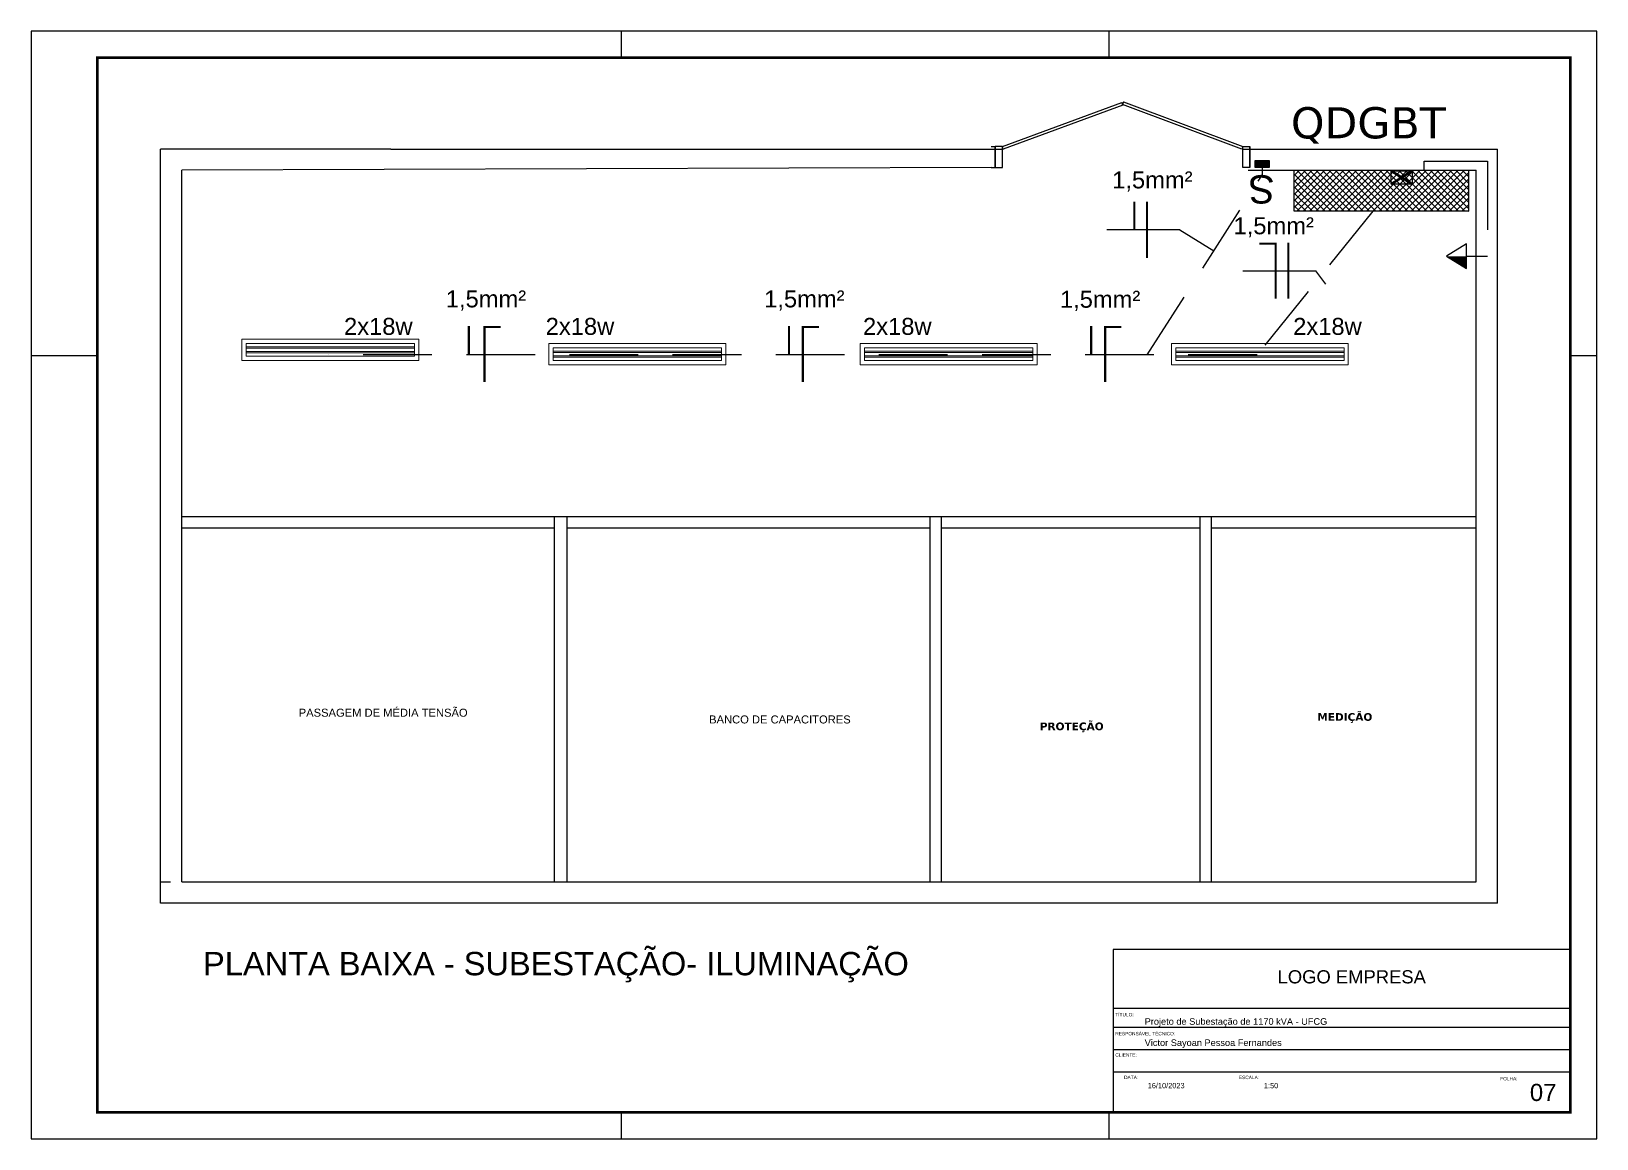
# Model space of a CAD drawing. Header units: metres. Extents: x 4188.7 to 4272.1, y 2012.8 to 2020.9.
# Drawn here: x 4260.68 to 4272.07, y 2012.8 to 2020.85 of the extents above; entities that cross this region are included whole.
import ezdxf
from ezdxf.enums import TextEntityAlignment as Align

# ---------------------------------------------------------------- set-up
doc = ezdxf.new("R2010")
doc.units = ezdxf.units.M
doc.linetypes.add('DASHED', pattern=[0.75, 0.5, -0.25])
for name, color, linetype in [('ARQ-FOLHA', 7, 'Continuous'), ('CIRC', 1, 'Continuous'), ('CONDUTOR', 5, 'Continuous'), ('E-ARQ-PAREDES', 55, 'Continuous'), ('E-ARQ-PORTAS', 11, 'Continuous'), ('ELE-LEG-1', 1, 'Continuous'), ('ELE-QUA', 2, 'Continuous'), ('ELE-TXT', 3, 'Continuous'), ('ELETRODUTO LUMINÁRIA', 3, 'Continuous'), ('ESQUEMA UNIFILAR', 7, 'Continuous'), ('FORMATO_LEGENDA', 7, 'Continuous'), ('LEITO DE CABOS', 5, 'DASHED'), ('PERFILADO 38x38', 4, 'DASHED'), ('PLANTA BAIXA', 253, 'Continuous'), ('QUADRO CARGAS', 7, 'Continuous'), ('Rede elétrica', 7, 'Continuous'), ('TEXTO COMANDO INTERRUPTOR', 7, 'Continuous')]:
    doc.layers.add(name, color=color, linetype=linetype)
for name, color, linetype, lineweight in [('INTERRUPTOR', 3, 'Continuous', 20), ('LUMINARIAS', 2, 'Continuous', 18), ('Rede ELETRICA', 1, 'Continuous', 60), ('TEXTO 12.5', 4, 'Continuous', 40)]:
    doc.layers.add(name, color=color, linetype=linetype, lineweight=lineweight)
doc.styles.add('arial', font='arial.ttf')
doc.styles.add('ELÉTRICO', font='arial.ttf')
doc.styles.add('GYN_Carimbo_Página', font='arial.ttf', dxfattribs={"height": 0.6})
doc.styles.add('OTTAWA', font='arial.ttf')
doc.styles.add('Verdana', font='verdana.ttf')

# ---------------------------------------------------------------- blocks, each defined once
blk = doc.blocks.new('sob ip65')
at = {"layer": 'LUMINARIAS'}
for p, q in [((208.569, 372.494), (207.841, 373.435)), ((208.577, 372.5), (207.849, 373.442)), ((208.595, 372.515), (207.867, 373.456)), ((208.603, 372.521), (207.875, 373.462))]:
    blk.add_line(p, q, dxfattribs=at)
for points in [[(208.545, 372.438), (208.664, 372.53), (207.899, 373.518), (207.78, 373.427)], [(208.55, 372.48), (208.622, 372.535), (207.894, 373.476), (207.822, 373.421)]]:
    blk.add_lwpolyline(points, close=True, dxfattribs=at)
blk = doc.blocks.new('INTER')
at = {"layer": 'INTERRUPTOR'}
h = blk.add_hatch(color=1, dxfattribs=at)
h.dxf.hatch_style = 1
h.paths.add_polyline_path([(898.76, 1320.231), (898.81, 1320.231), (898.81, 1320.131), (898.76, 1320.131)])
at = {"layer": 'ELE-LEG-1'}
blk.add_line((898.76, 1320.181), (898.707, 1320.181), dxfattribs=at)
at = {"layer": 'Rede elétrica', "ltscale": 0.05}
blk.add_lwpolyline([(898.76, 1320.231), (898.81, 1320.231), (898.81, 1320.131), (898.76, 1320.131)], close=True, dxfattribs=at)
at = {"layer": 'TEXTO 12.5', "color": 3, "style": 'OTTAWA'}
blk.add_text('S', height=0.2, rotation=90, dxfattribs=at).set_placement((898.706, 1320.092))
blk = doc.blocks.new('FOLHA A2')
at = {"layer": 'ARQ-FOLHA'}
for p, q in [((594, 0), (0, 0)), ((0, 0), (0, -420)), ((224, -10), (224, 0)), ((409, -10), (409, 0)), ((594, -420), (594, 0)), ((0, -123), (25, -123)), ((584, -123), (594, -123)), ((224, -420), (224, -410)), ((409, -420), (409, -410)), ((0, -420), (594, -420))]:
    blk.add_line(p, q, dxfattribs=at)
at = {"layer": 'ARQ-FOLHA', "const_width": 1}
blk.add_lwpolyline([(25, -410), (584, -410), (584, -10), (25, -10), (25, -410)], dxfattribs=at)
blk = doc.blocks.new('*U89')
for points in [[(0, 0.24), (-0.075, 0.24), (-0.15, 0.12), (0, 0.12)], [(0, 0.36), (-0.075, 0.24), (0, 0.24)]]:
    blk.add_hatch(color=256).paths.add_polyline_path(points)
for p, q in [((0, 0.36), (-0.15, 0.12)), ((0.15, 0.12), (0, 0.36)), ((-0.15, 0.12), (0.15, 0.12)), ((0, 0.12), (0, 0))]:
    blk.add_line(p, q)
at = {"layer": 'Rede ELETRICA', "style": 'GYN_Carimbo_Página'}
blk.add_attdef('CIRCUITO', text='', height=0.2, dxfattribs=at).set_placement((0, 0.542), align=Align.MIDDLE_CENTER)

msp = doc.modelspace()

# ---------------------------------------------------------------- hatches: boundary and pattern name
at = {"layer": 'QUADRO CARGAS'}
h = msp.add_hatch(dxfattribs=at)
h.set_pattern_fill('ANSI37', color=256, scale=0.010288, angle=180, style=0)
h.set_pattern_definition([(225, (4212.964787, 2112.009622), (0.023096762, -0.023096762), []), (315, (4212.964787, 2112.009622), (0.023096762, 0.023096762), [])])
h.paths.add_polyline_path([(4271.13608, 2019.54217), (4269.86954, 2019.54217), (4269.86954, 2019.83988), (4271.13608, 2019.83988)])

# ---------------------------------------------------------------- linework, layer by layer
at = {"layer": 'ARQ-FOLHA'}
for p, q in [((4271.8774, 2014.17669), (4268.55213, 2014.17669)), ((4268.55213, 2014.17669), (4268.55213, 2012.99227)), ((4271.8774, 2013.7457), (4268.55213, 2013.7457)), ((4268.55213, 2013.62788), (4268.55213, 2013.62788)), ((4271.8774, 2013.60771), (4268.55213, 2013.60771)), ((4268.55213, 2013.44677), (4268.55213, 2013.44677)), ((4271.8774, 2013.44576), (4268.55213, 2013.44576)), ((4271.8774, 2013.28381), (4268.55213, 2013.28381))]:
    msp.add_line(p, q, dxfattribs=at)
at = {"layer": 'CIRC', "const_width": 0.01569}
for points in [[(4268.70651, 2019.61162), (4268.70651, 2019.40738)], [(4268.79897, 2019.61162), (4268.79897, 2019.20313)], [(4269.61569, 2019.30646), (4269.73394, 2019.30646)], [(4269.73394, 2019.31425), (4269.73394, 2018.90576)], [(4269.82639, 2019.31425), (4269.82639, 2018.90576)], [(4263.86598, 2018.7089), (4263.86598, 2018.50465)], [(4263.98043, 2018.7089), (4263.98043, 2018.30041)], [(4264.09868, 2018.7011), (4263.98043, 2018.7011)], [(4266.19444, 2018.7089), (4266.19444, 2018.50465)], [(4266.29604, 2018.7089), (4266.29604, 2018.30041)], [(4266.41429, 2018.7011), (4266.29604, 2018.7011)], [(4268.39274, 2018.7089), (4268.39274, 2018.50465)], [(4268.49434, 2018.7089), (4268.49434, 2018.30041)], [(4268.6126, 2018.7011), (4268.49434, 2018.7011)]]:
    msp.add_lwpolyline(points, dxfattribs=at)
at = {"layer": 'E-ARQ-PAREDES', "ltscale": 10}
for p, q in [((4267.6951, 2019.85927), (4267.6951, 2020.0135)), ((4269.5469, 2019.85927), (4269.5469, 2020.0135))]:
    msp.add_line(p, q, dxfattribs=at)
at = {"layer": 'E-ARQ-PORTAS', "ltscale": 10}
for p, q in [((4267.74653, 2020.0135), (4268.61536, 2020.33356)), ((4268.62247, 2020.31426), (4267.75365, 2019.99419)), ((4268.62247, 2020.31426), (4268.61536, 2020.33356)), ((4268.62797, 2020.33716), (4268.62078, 2020.31788)), ((4269.48827, 2019.99422), (4268.62078, 2020.31788)), ((4268.62797, 2020.33716), (4269.49546, 2020.0135)), ((4267.74653, 2020.0135), (4267.6951, 2020.0135)), ((4267.6951, 2020.0135), (4267.6951, 2019.85927)), ((4267.74653, 2020.0135), (4267.6951, 2020.0135)), ((4267.6951, 2020.0135), (4267.6951, 2019.85927)), ((4267.74653, 2019.85927), (4267.74653, 2020.0135)), ((4267.74653, 2019.85927), (4267.74653, 2020.0135)), ((4267.75365, 2019.99419), (4267.74653, 2020.0135)), ((4269.49546, 2020.0135), (4269.48827, 2019.99422)), ((4269.49546, 2019.85927), (4269.49546, 2020.0135)), ((4269.49546, 2020.0135), (4269.5469, 2020.0135)), ((4269.5469, 2020.0135), (4269.5469, 2019.85927)), ((4267.6951, 2019.85927), (4267.74653, 2019.85927)), ((4267.6951, 2019.85927), (4267.74653, 2019.85927)), ((4269.5469, 2019.85927), (4269.49546, 2019.85927))]:
    msp.add_line(p, q, dxfattribs=at)
at = {"layer": 'ELE-QUA'}
msp.add_lwpolyline([(4271.13608, 2019.54217), (4269.86954, 2019.54217), (4269.86954, 2019.83988), (4271.13608, 2019.83988)], close=True, dxfattribs=at)
at = {"layer": 'ESQUEMA UNIFILAR'}
for p, q in [((4269.03658, 2019.40738), (4268.50557, 2019.40738)), ((4269.03658, 2019.40738), (4269.28435, 2019.25479)), ((4269.49633, 2019.11001), (4270.02734, 2019.11001)), ((4270.09972, 2019.01127), (4270.02734, 2019.11001))]:
    msp.add_line(p, q, dxfattribs=at)
at = {"layer": 'LEITO DE CABOS', "ltscale": 5, "elevation": 0.41808}
msp.add_lwpolyline([(4270.57318, 2019.83596), (4270.7275, 2019.83596), (4270.7275, 2019.73912), (4270.57322, 2019.73912)], close=True, dxfattribs=at)
at = {"layer": 'PERFILADO 38x38', "lineweight": 30}
for p, q in [((4270.81325, 2019.83988), (4270.81325, 2019.9063)), ((4270.81325, 2019.9063), (4271.27505, 2019.9063)), ((4271.27505, 2019.9063), (4271.27505, 2019.21574)), ((4268.80018, 2018.49747), (4269.63608, 2019.80494)), ((4270.44087, 2019.54217), (4269.59863, 2018.49747)), ((4271.19332, 2019.21574), (4271.27505, 2019.21574)), ((4269.59863, 2018.49747), (4262.84848, 2018.49747))]:
    msp.add_line(p, q, dxfattribs=at)
at = {"layer": 'PLANTA BAIXA'}
for p, q in [((4263.30001, 2019.99419), (4261.62348, 2019.99419)), ((4263.8144, 2019.99419), (4267.75365, 2019.99419)), ((4267.66423, 2020.0135), (4267.6951, 2020.0135)), ((4267.6951, 2019.85918), (4267.6951, 2020.0135)), ((4269.49546, 2019.99419), (4271.34764, 2019.99419)), ((4269.54638, 2019.85918), (4269.54638, 2020.0135)), ((4269.5469, 2019.85918), (4269.5469, 2020.0135)), ((4271.34764, 2014.51337), (4271.34764, 2019.99419)), ((4261.62567, 2019.83988), (4261.62348, 2019.83988)), ((4267.66423, 2019.85918), (4261.77999, 2019.83988)), ((4261.77999, 2014.66769), (4261.77999, 2019.83988)), ((4267.66423, 2019.85918), (4267.6951, 2019.85918)), ((4269.53501, 2019.83988), (4271.19332, 2019.83988)), ((4271.19332, 2014.66769), (4271.19332, 2019.83988)), ((4271.19332, 2017.32194), (4261.77999, 2017.32194)), ((4264.48982, 2017.23964), (4261.77999, 2017.23964)), ((4264.48982, 2014.66769), (4264.48982, 2017.32194)), ((4264.58111, 2014.66769), (4264.58111, 2017.32194)), ((4267.2211, 2017.23964), (4264.58111, 2017.23964)), ((4267.2211, 2014.66769), (4267.2211, 2017.32194)), ((4267.3034, 2014.66769), (4267.3034, 2017.32194)), ((4269.18463, 2017.23964), (4267.3034, 2017.23964)), ((4269.18463, 2014.66769), (4269.18463, 2017.32194)), ((4269.26693, 2014.66769), (4269.26693, 2017.32194)), ((4271.19332, 2017.23964), (4269.26693, 2017.23964))]:
    msp.add_line(p, q, dxfattribs=at)
for points in [[(4271.34764, 2014.51337), (4261.62348, 2014.51337), (4261.62348, 2019.99419)], [(4263.30001, 2019.99419), (4263.8144, 2019.99419)], [(4261.62348, 2014.66769), (4261.62567, 2014.66769)], [(4261.62348, 2014.66769), (4261.69769, 2014.66769)], [(4261.77999, 2014.66769), (4264.49881, 2014.66769)], [(4261.77999, 2014.66769), (4271.19332, 2014.66769)]]:
    msp.add_lwpolyline(points, dxfattribs=at)
at = {"layer": 'Rede ELETRICA'}
for p, q in [((4270.7275, 2019.73912, 0.41808), (4270.57318, 2019.83596, 0.41808)), ((4270.57322, 2019.73912, 0.41808), (4270.7275, 2019.83596, 0.41808))]:
    msp.add_line(p, q, dxfattribs=at)

# ---------------------------------------------------------------- block references
at = {"layer": 'ARQ-FOLHA', "xscale": 0.01916579205580684, "yscale": 0.01916579205580684, "zscale": 0.01916579205580684}
msp.add_blockref('FOLHA A2', (4260.68458, 2020.85025), dxfattribs=at)
at = {"layer": 'ELETRODUTO LUMINÁRIA', "xscale": 0.6000000000000001, "yscale": 0.6000000000000001, "zscale": 0.6000000000000001, "rotation": 90}
msp.add_blockref('*U89', (4271.19332, 2019.21574), dxfattribs=at)
at = {"layer": 'INTERRUPTOR', "xscale": 1.02877967161074, "yscale": 1.02877967161074, "zscale": 1.02877967161074, "rotation": 90}
msp.add_blockref('INTER', (5627.81119, 1095.23394), dxfattribs=at)
at = {"layer": 'LUMINARIAS', "yscale": 1.02877967161074, "zscale": 1.02877967161074}
for p, xscale, rotation in [((4090.32493, 2422.70613), 1.02877967161074, 232.2901422575289), ((4092.55771, 2422.67526), 1.02877967161074, 232.2901422575289), ((4094.82135, 2422.67526), 1.02877967161074, 232.2901422575289), ((4442.15432, 2422.67526), -1.02877967161074, 127.7098577424711)]:
    msp.add_blockref('sob ip65', p, dxfattribs=dict(at, xscale=xscale, rotation=rotation))

# ---------------------------------------------------------------- texts
at = {"layer": 'ARQ-FOLHA', "style": 'arial'}
for s, height, p in [('LOGO EMPRESA', 0.095829, (4269.7484, 2013.92936)), ('TÍTULO:', 0.024916, (4268.5681, 2013.69012)), ('RESPONSÁVEL TÉCNICO:', 0.0249155, (4268.5681, 2013.55213)), ('Projeto de Subestação de 1170 kVA - UFCG', 0.0479145, (4268.78164, 2013.62851)), ('Victor Sayoan Pessoa Fernandes', 0.0479145, (4268.78167, 2013.47441)), ('CLIENTE:', 0.024916, (4268.5681, 2013.39713)), ('DATA:', 0.024916, (4268.63211, 2013.23342)), ('ESCALA:', 0.024916, (4269.46694, 2013.23342)), ('FOLHA:', 0.024916, (4271.368, 2013.22473)), ('16/10/2023', 0.038332, (4268.80385, 2013.16723)), ('1:50', 0.038332, (4269.64884, 2013.16723))]:
    msp.add_text(s, height=height, dxfattribs=at).set_placement(p)
msp.add_attdef('07', (4271.58297, 2013.0744), '01', height=0.124578, dxfattribs=at)
at = {"layer": 'CONDUTOR', "color": 5, "lineweight": 20, "style": 'arial'}
msp.add_text('PLANTA BAIXA - SUBESTAÇÃO- ILUMINAÇÃO', height=0.1695527, dxfattribs=at).set_placement((4261.93393, 2013.98839))
at = {"layer": 'CONDUTOR', "color": 5, "lineweight": 20, "char_height": 0.0557384, "width": 0.833406, "attachment_point": 9, "style": 'arial'}
for s, insert in [('{\\fVerdana|b1|i0|c0|p34;\\C1;MEDIÇÃO }', (4270.43765, 2015.82332)), ('{\\fVerdana|b1|i0|c0|p34;\\C1;PROTEÇÃO}', (4268.48337, 2015.75496))]:
    msp.add_mtext(s, dxfattribs=dict(at, insert=insert))
at = {"layer": 'ELE-TXT', "color": 1, "style": 'Verdana'}
msp.add_text('QDGBT', height=0.226332, dxfattribs=at).set_placement((4269.84512, 2020.07247, 0.41808))
at = {"layer": 'FORMATO_LEGENDA', "color": 1, "lineweight": 20, "style": 'arial'}
for s, p in [('PASSAGEM DE MÉDIA TENSÃO', (4262.62938, 2015.86794)), ('BANCO DE CAPACITORES', (4265.61399, 2015.81899))]:
    msp.add_text(s, height=0.0581888, dxfattribs=at).set_placement(p)
at = {"layer": 'TEXTO COMANDO INTERRUPTOR', "style": 'ELÉTRICO'}
for s, p in [('1,5mm²', (4268.54548, 2019.70853)), ('1,5mm²', (4269.42794, 2019.37494)), ('1,5mm²', (4263.69905, 2018.8435)), ('1,5mm²', (4266.01446, 2018.8435)), ('1,5mm²', (4268.16536, 2018.8408, 0.41808)), ('2x18w', (4262.95888, 2018.64367)), ('2x18w', (4264.42555, 2018.64367)), ('2x18w', (4266.73323, 2018.64367)), ('2x18w', (4269.86177, 2018.64367))]:
    msp.add_text(s, height=0.123454, dxfattribs=at).set_placement(p)

doc.saveas('drawing.dxf')
